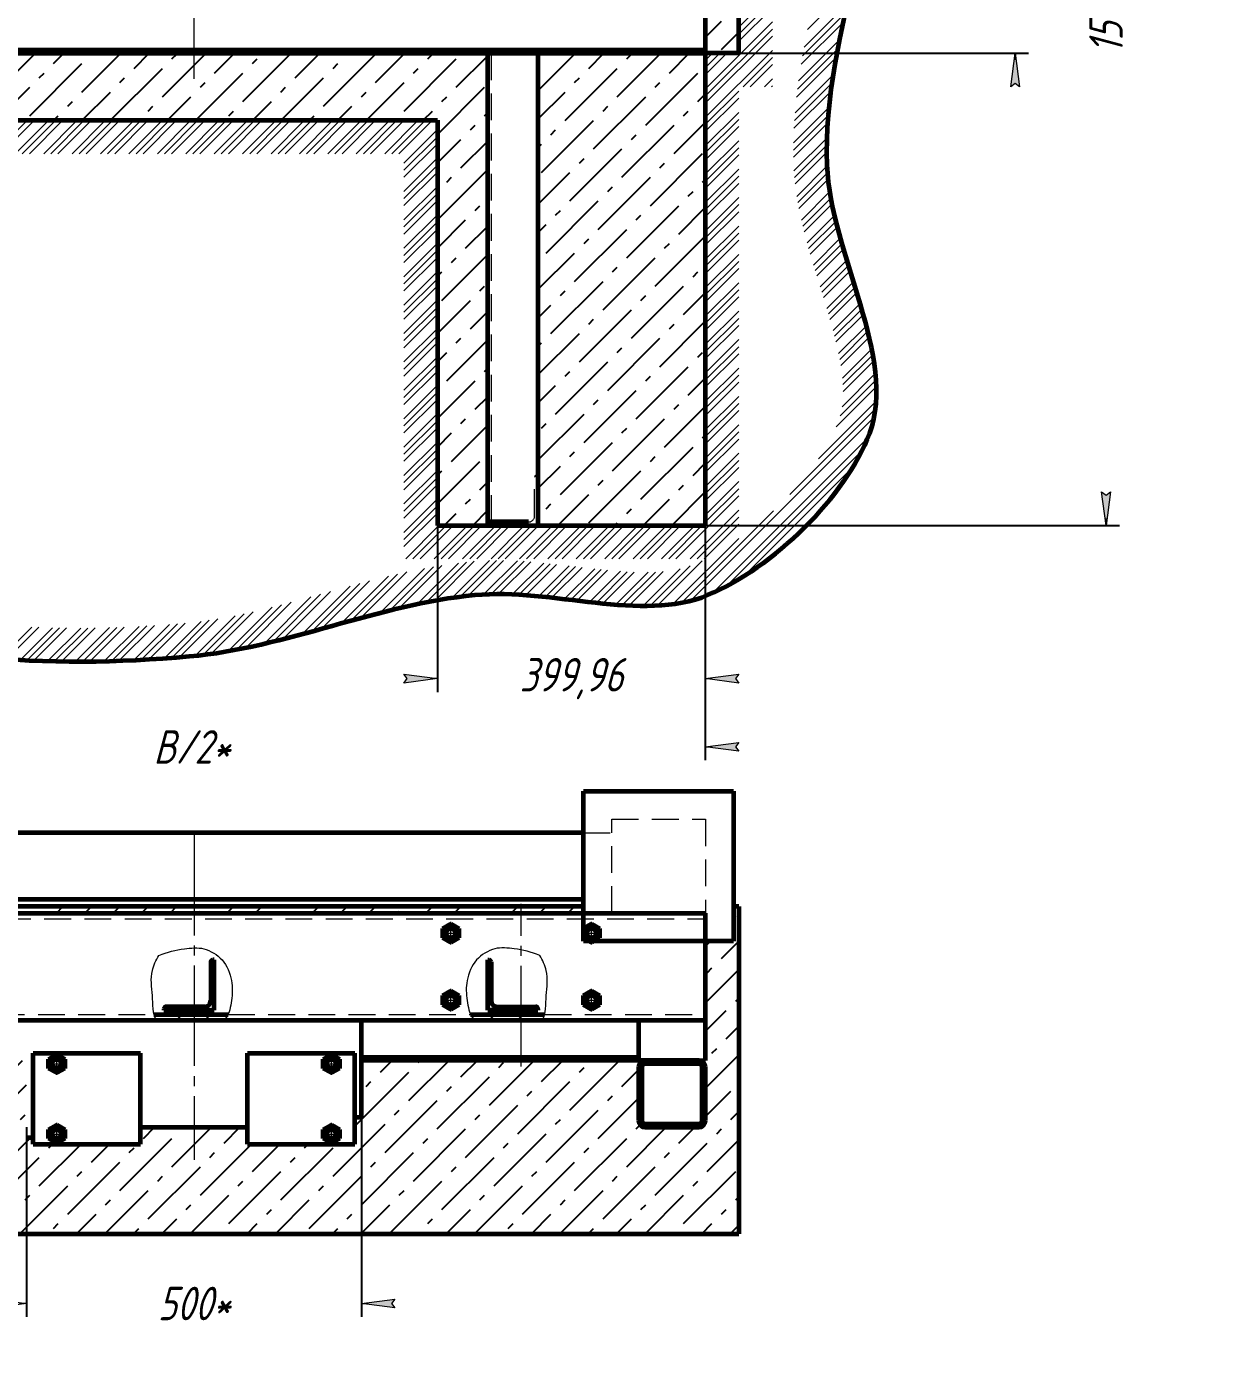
# Model space of a CAD drawing. Header units: millimetres. Extents: x 0 to 594, y 0 to 420.
# Drawn here: x 120.4 to 297, y 0 to 197.9 of the extents above; entities that cross this region are included whole.
import ezdxf

# ---------------------------------------------------------------- set-up
doc = ezdxf.new("R2010")
doc.units = ezdxf.units.MM
for name, pattern in [('K5LT32768', [0]), ('K5LT_AXLED', [19.5, 15, -1.5, 1.5, -1.5]), ('K5LT_BASIC', [0]), ('K5LT_DASHED', [6, 4, -2]), ('K5LT_THIN', [0])]:
    doc.linetypes.add(name, pattern=pattern)
doc.layers.add('LAYER', color=7, linetype='Continuous')
doc.layers.add('Системный слой', color=7, linetype='Continuous')
doc.styles.add('KDIMTEXTSTYLE', font='GOST_AU.SHX', dxfattribs={"width": 0.96, "oblique": 15, "height": 5})
doc.dimstyles.new('KDIMSTYLE (0.10)', dxfattribs={"dimtxt": 5, "dimasz": 1, "dimexe": 2, "dimexo": 0, "dimgap": 1, "dimtad": 1, "dimlfac": 10, "dimtxsty": 'KDIMTEXTSTYLE', "dimsah": 1, "dimcen": 0, "dimdle": 1, "dimadec": 0, "dimazin": 0, "dimtfac": 0.667, "dimtmove": 0, "dimatfit": 3, "dimfxl": 1, "dimtvp": 1, "dimtolj": 1, "dimtzin": 0, "dimarcsym": 0})
pattern_1 = [(45, (0, 0), (-4.24264, 4.24264), [11, -5]), (45, (9.1924, 9.1924), (-4.24264, 4.24264), [1, -15]), (45, (3.5355, 7.778), (-4.24264, 4.24264), [11, -5]), (45, (12.728, 16.9706), (-4.24264, 4.24264), [1, -15])]

# ---------------------------------------------------------------- blocks, each defined once
blk = doc.blocks.new('U2')
at = {"layer": 'Системный слой', "color": 5, "linetype": 'K5LT_BASIC', "lineweight": 60, "true_color": 0x0000ff}
for p, q in [((212.27, 42.48), (212.27, 34.48)), ((220.77, 42.98), (212.77, 42.98)), ((221.27, 34.48), (221.27, 42.48)), ((212.77, 33.98), (220.77, 33.98))]:
    blk.add_line(p, q, dxfattribs=at)
for centre, start, end in [((212.77, 42.48), 90, 180), ((220.77, 42.48), 0, 90), ((212.77, 34.48), 180, 270), ((220.77, 34.48), 270, 0)]:
    blk.add_arc(centre, 0.5, start, end, dxfattribs=at)
blk = doc.blocks.new('U3')
at = {"layer": 'Системный слой', "color": 5, "linetype": 'K5LT_BASIC', "lineweight": 60, "true_color": 0x0000ff}
for p, q in [((211.77, 42.48), (211.77, 34.48)), ((220.77, 43.48), (212.77, 43.48)), ((221.77, 34.48), (221.77, 42.48)), ((212.77, 33.48), (220.77, 33.48))]:
    blk.add_line(p, q, dxfattribs=at)
for centre, start, end in [((212.77, 42.48), 90, 180), ((220.77, 42.48), 0, 90), ((212.77, 34.48), 180, 270), ((220.77, 34.48), 270, 0)]:
    blk.add_arc(centre, 1, start, end, dxfattribs=at)
blk = doc.blocks.new('U5')
at = {"layer": 'Системный слой', "color": 5, "linetype": 'K5LT_BASIC', "lineweight": 60, "true_color": 0x0000ff}
for p, q in [((221.77, 201.39), (69.08, 201.39)), ((69.08, 201.39), (69.08, 193.89)), ((221.77, 193.89), (221.77, 201.39)), ((69.08, 193.89), (221.77, 193.89))]:
    blk.add_line(p, q, dxfattribs=at)
blk = doc.blocks.new('U6')
at = {"layer": 'Системный слой', "color": 5, "linetype": 'K5LT_BASIC', "lineweight": 60, "true_color": 0x0000ff}
for p, q in [((203.57, 61.28), (203.57, 83.68)), ((203.57, 83.68), (225.97, 83.68)), ((225.97, 83.68), (225.97, 61.28)), ((225.97, 61.28), (203.57, 61.28))]:
    blk.add_line(p, q, dxfattribs=at)
blk = doc.blocks.new('U7')
at = {"layer": 'Системный слой', "color": 7, "linetype": 'K5LT_DASHED', "lineweight": 18}
for p, q in [((207.77, 65.48), (207.77, 79.48)), ((207.77, 79.48), (221.77, 79.48)), ((221.77, 79.48), (221.77, 65.48)), ((221.77, 65.48), (207.77, 65.48))]:
    blk.add_line(p, q, dxfattribs=at)
blk = doc.blocks.new('KDIMARROW_01')
at = {"layer": 'LAYER'}
blk.add_hatch(color=0, dxfattribs=at).paths.add_polyline_path([(0, 0), (-5, 0.66), (-4.5, 0), (-5, -0.66)])
at = {"layer": 'LAYER', "color": 0, "linetype": 'K5LT_THIN', "lineweight": 18}
for p, q in [((-4.5, 0), (-5, 0.66)), ((-5, 0.66), (0, 0)), ((0, 0), (-5, -0.66)), ((-5, -0.66), (-4.5, 0))]:
    blk.add_line(p, q, dxfattribs=at)
at = {"layer": 'Системный слой', "color": 0, "linetype": 'K5LT_THIN', "lineweight": 18}
blk.add_line((0, 0), (-1, 0), dxfattribs=at)
blk = doc.blocks.new('U18')
at = {"layer": 'Системный слой', "color": 7, "linetype": 'K5LT32768', "lineweight": 18}
for p, q in [((237.01, 197.45), (243.59, 204.03)), ((226.76, 197.8), (231.76, 202.8)), ((226.76, 196.74), (231.76, 201.74)), ((226.76, 195.68), (231.76, 200.68)), ((236.27, 193.53), (242.65, 199.91)), ((236.5, 194.82), (242.95, 201.28)), ((221.74, 188.55), (231.76, 198.56)), ((236.05, 192.25), (242.35, 198.55)), ((221.74, 187.49), (231.76, 197.5)), ((221.74, 186.43), (231.76, 196.44)), ((221.74, 184.31), (231.76, 194.32)), ((235.51, 188.52), (241.54, 194.55)), ((235.67, 189.75), (241.79, 195.87)), ((221.74, 190.67), (224.96, 193.89)), ((221.74, 191.73), (223.9, 193.89)), ((221.74, 192.79), (222.84, 193.89)), ((227.38, 188.89), (231.76, 193.26)), ((228.44, 188.89), (231.76, 192.2)), ((235.36, 187.32), (241.3, 193.25)), ((230.57, 188.89), (231.76, 190.08)), ((235.14, 184.97), (240.87, 190.7)), ((221.74, 183.25), (226.74, 188.25)), ((231.63, 188.89), (231.76, 189.02)), ((234.98, 182.7), (240.51, 188.22)), ((235.05, 183.83), (240.68, 189.45)), ((221.74, 182.19), (226.74, 187.19)), ((221.74, 180.06), (226.74, 185.06)), ((234.9, 179.43), (240.13, 184.66)), ((234.91, 180.5), (240.23, 185.83)), ((115.56, 178.89), (120.56, 183.89)), ((116.62, 178.89), (121.62, 183.89)), ((118.74, 178.89), (123.74, 183.89)), ((119.8, 178.89), (124.8, 183.89)), ((120.86, 178.89), (125.86, 183.89)), ((122.99, 178.89), (127.99, 183.89)), ((124.05, 178.89), (129.05, 183.89)), ((125.11, 178.89), (130.11, 183.89)), ((127.23, 178.89), (132.23, 183.89)), ((128.29, 178.89), (133.29, 183.89)), ((129.35, 178.89), (134.35, 183.89)), ((131.47, 178.89), (136.47, 183.89)), ((132.53, 178.89), (137.53, 183.89)), ((133.59, 178.89), (138.59, 183.89)), ((135.71, 178.89), (140.71, 183.89)), ((136.77, 178.89), (141.77, 183.89)), ((137.83, 178.89), (142.83, 183.89)), ((139.96, 178.89), (144.96, 183.89)), ((141.02, 178.89), (146.02, 183.89)), ((142.08, 178.89), (147.08, 183.89)), ((144.2, 178.89), (149.2, 183.89)), ((145.26, 178.89), (150.26, 183.89)), ((146.32, 178.89), (151.32, 183.89)), ((148.44, 178.89), (153.44, 183.89)), ((149.5, 178.89), (154.5, 183.89)), ((150.56, 178.89), (155.56, 183.89)), ((152.68, 178.89), (157.68, 183.89)), ((153.74, 178.89), (158.74, 183.89)), ((154.81, 178.89), (159.81, 183.89)), ((156.93, 178.89), (161.93, 183.89)), ((157.99, 178.89), (162.99, 183.89)), ((159.05, 178.89), (164.05, 183.89)), ((161.17, 178.89), (166.17, 183.89)), ((162.23, 178.89), (167.23, 183.89)), ((163.29, 178.89), (168.29, 183.89)), ((165.41, 178.89), (170.41, 183.89)), ((166.47, 178.89), (171.47, 183.89)), ((167.53, 178.89), (172.53, 183.89)), ((169.65, 178.89), (174.65, 183.89)), ((170.71, 178.89), (175.71, 183.89)), ((171.78, 178.89), (176.78, 183.89)), ((173.9, 178.89), (178.9, 183.89)), ((174.96, 178.89), (179.96, 183.89)), ((176.02, 178.89), (181.02, 183.89)), ((176.75, 177.49), (181.75, 182.49)), ((221.74, 179), (226.74, 184)), ((221.74, 177.94), (226.74, 182.94)), ((234.91, 178.38), (240.04, 183.51)), ((176.75, 176.43), (181.75, 181.43)), ((176.75, 175.37), (181.75, 180.37)), ((221.74, 175.82), (226.74, 180.82)), ((234.98, 176.33), (239.93, 181.28)), ((235.05, 175.34), (239.91, 180.19)), ((176.75, 173.25), (181.75, 178.25)), ((221.74, 174.76), (226.74, 179.76)), ((221.74, 173.7), (226.74, 178.7)), ((235.15, 174.38), (239.9, 179.13)), ((176.75, 172.19), (181.75, 177.19)), ((176.75, 171.13), (181.75, 176.13)), ((221.74, 171.58), (226.74, 176.58)), ((235.4, 172.51), (239.95, 177.06)), ((221.74, 170.52), (226.74, 175.52)), ((221.74, 169.46), (226.74, 174.46)), ((235.55, 171.6), (240.01, 176.06)), ((235.72, 170.71), (240.1, 175.09)), ((176.75, 169.01), (181.75, 174.01)), ((176.75, 167.95), (181.75, 172.95)), ((221.74, 167.34), (226.74, 172.34)), ((236.09, 168.95), (240.35, 173.22)), ((236.29, 168.09), (240.51, 172.31)), ((176.75, 166.89), (181.75, 171.89)), ((221.74, 166.28), (226.74, 171.28)), ((221.74, 165.21), (226.74, 170.21)), ((236.5, 167.24), (240.68, 171.42)), ((176.75, 164.77), (181.75, 169.77)), ((176.75, 163.71), (181.75, 168.71)), ((236.94, 165.56), (241.05, 169.67)), ((237.17, 164.73), (241.26, 168.82)), ((176.75, 162.64), (181.75, 167.64)), ((221.74, 163.09), (226.74, 168.09)), ((221.74, 162.03), (226.74, 167.03)), ((237.4, 163.9), (241.47, 167.97)), ((237.88, 162.26), (241.92, 166.3)), ((176.75, 160.52), (181.75, 165.52)), ((176.75, 159.46), (181.75, 164.46)), ((221.74, 160.97), (226.74, 165.97)), ((238.13, 161.45), (242.15, 165.47)), ((238.38, 160.63), (242.39, 164.65)), ((176.75, 158.4), (181.75, 163.4)), ((221.74, 158.85), (226.74, 163.85)), ((221.74, 157.79), (226.74, 162.79)), ((238.87, 159.01), (242.88, 163.01)), ((176.75, 156.28), (181.75, 161.28)), ((221.74, 156.73), (226.74, 161.73)), ((239.13, 158.2), (243.12, 162.2)), ((239.37, 157.39), (243.37, 161.39)), ((176.75, 155.22), (181.75, 160.22)), ((176.75, 154.16), (181.75, 159.16)), ((221.74, 154.61), (226.74, 159.61)), ((221.74, 153.55), (226.74, 158.55)), ((239.87, 155.76), (243.87, 159.77)), ((240.11, 154.95), (244.12, 158.96)), ((176.75, 152.04), (181.75, 157.04)), ((221.74, 152.49), (226.74, 157.49)), ((240.35, 154.12), (244.37, 158.15)), ((240.82, 152.47), (244.86, 156.51)), ((176.75, 150.98), (181.75, 155.98)), ((176.75, 149.92), (181.75, 154.92)), ((221.74, 150.37), (226.74, 155.37)), ((241.04, 151.63), (245.1, 155.69)), ((241.25, 150.78), (245.34, 154.87)), ((176.75, 147.8), (181.75, 152.8)), ((221.74, 149.3), (226.74, 154.3)), ((221.74, 148.24), (226.74, 153.24)), ((241.64, 149.05), (245.79, 153.2)), ((176.75, 146.73), (181.75, 151.73)), ((176.75, 145.67), (181.75, 150.67)), ((221.74, 146.12), (226.74, 151.12)), ((241.82, 148.16), (246.01, 152.36)), ((241.97, 147.26), (246.22, 151.5)), ((176.75, 143.55), (181.75, 148.55)), ((221.74, 145.06), (226.74, 150.06)), ((221.74, 144), (226.74, 149)), ((242.22, 145.38), (246.6, 149.76)), ((242.29, 144.4), (246.77, 148.87)), ((176.75, 142.49), (181.75, 147.49)), ((221.74, 141.88), (226.74, 146.88)), ((242.32, 143.36), (246.92, 147.97)), ((176.75, 141.43), (181.75, 146.43)), ((221.74, 140.82), (226.74, 145.82)), ((221.74, 139.76), (226.74, 144.76)), ((241.88, 139.74), (247.26, 145.12)), ((242.16, 141.08), (247.17, 146.09)), ((176.75, 139.31), (181.75, 144.31)), ((176.75, 138.25), (181.75, 143.25)), ((221.74, 137.64), (226.74, 142.64)), ((241.28, 138.08), (247.31, 144.11)), ((176.75, 137.19), (181.75, 142.19)), ((221.74, 136.58), (226.74, 141.58)), ((221.74, 135.52), (226.74, 140.52)), ((234.36, 127.98), (247.17, 140.79)), ((238.64, 133.33), (247.28, 141.96)), ((176.75, 135.07), (181.75, 140.07)), ((176.75, 134.01), (181.75, 139.01)), ((219.58, 112.14), (246.96, 139.52)), ((176.75, 132.95), (181.75, 137.95)), ((221.74, 133.39), (226.74, 138.39)), ((221.74, 132.33), (226.74, 137.33)), ((176.75, 130.82), (181.75, 135.82)), ((176.75, 129.76), (181.75, 134.76)), ((221.74, 131.27), (226.74, 136.27)), ((222.87, 113.31), (246.02, 136.45)), ((176.75, 128.7), (181.75, 133.7)), ((221.74, 129.15), (226.74, 134.15)), ((221.74, 128.09), (226.74, 133.09)), ((224.96, 114.34), (245.13, 134.51)), ((176.75, 126.58), (181.75, 131.58)), ((221.74, 127.03), (226.74, 132.03)), ((227.49, 115.8), (243.82, 132.13)), ((176.75, 125.52), (181.75, 130.52)), ((176.75, 124.46), (181.75, 129.46)), ((221.74, 124.91), (226.74, 129.91)), ((221.74, 123.85), (226.74, 128.85)), ((176.75, 122.34), (181.75, 127.34)), ((217.34, 118.39), (226.74, 127.79)), ((176.75, 121.28), (181.75, 126.28)), ((176.75, 120.22), (181.75, 125.22)), ((218.22, 111.84), (231.91, 125.53)), ((219.46, 118.39), (226.74, 125.67)), ((177.04, 118.39), (182.04, 123.39)), ((178.1, 118.39), (183.1, 123.39)), ((179.16, 118.39), (184.16, 123.39)), ((181.28, 118.39), (186.28, 123.39)), ((182.34, 118.39), (187.34, 123.39)), ((183.4, 118.39), (188.4, 123.39)), ((185.52, 118.39), (190.52, 123.39)), ((186.58, 118.39), (191.58, 123.39)), ((187.64, 118.39), (192.64, 123.39)), ((189.76, 118.39), (194.76, 123.39)), ((190.83, 118.39), (195.83, 123.39)), ((191.89, 118.39), (196.89, 123.39)), ((194.01, 118.39), (199.01, 123.39)), ((195.07, 118.39), (200.07, 123.39)), ((196.13, 118.39), (201.13, 123.39)), ((198.25, 118.39), (203.25, 123.39)), ((199.31, 118.39), (204.31, 123.39)), ((200.37, 118.39), (205.37, 123.39)), ((202.49, 118.39), (207.49, 123.39)), ((203.55, 118.39), (208.55, 123.39)), ((204.61, 118.39), (209.61, 123.39)), ((206.74, 118.39), (211.74, 123.39)), ((207.8, 118.39), (212.8, 123.39)), ((208.86, 118.39), (213.86, 123.39)), ((210.98, 118.39), (215.98, 123.39)), ((212.04, 118.39), (217.04, 123.39)), ((213.1, 118.39), (218.1, 123.39)), ((215.22, 118.39), (220.22, 123.39)), ((216.28, 118.39), (221.28, 123.39)), ((220.52, 118.39), (226.74, 124.61)), ((221.58, 118.39), (226.74, 123.55)), ((216.95, 111.64), (226.74, 121.42)), ((173.22, 110.33), (179.85, 116.96)), ((174.64, 110.69), (181.15, 117.19)), ((176.04, 111.03), (182.42, 117.41)), ((178.78, 111.65), (184.89, 117.75)), ((180.11, 111.92), (186.09, 117.89)), ((181.42, 112.17), (187.26, 118.01)), ((183.96, 112.58), (189.51, 118.13)), ((185.19, 112.75), (190.58, 118.15)), ((186.4, 112.9), (191.64, 118.14)), ((188.71, 113.09), (193.69, 118.07)), ((189.82, 113.14), (194.69, 118.01)), ((190.89, 113.15), (195.68, 117.93)), ((192.96, 113.1), (197.62, 117.76)), ((193.97, 113.04), (198.59, 117.66)), ((194.96, 112.97), (199.54, 117.56)), ((196.91, 112.81), (201.44, 117.34)), ((197.88, 112.71), (202.39, 117.22)), ((198.83, 112.61), (203.34, 117.11)), ((200.73, 112.39), (205.24, 116.89)), ((201.68, 112.27), (206.19, 116.79)), ((212.45, 111.37), (217.97, 116.89)), ((213.52, 111.38), (219.46, 117.32)), ((214.62, 111.42), (221.28, 118.08)), ((164.48, 107.95), (171.61, 115.08)), ((167.42, 108.77), (174.44, 115.79)), ((168.88, 109.17), (175.82, 116.11)), ((170.34, 109.57), (177.19, 116.42)), ((202.63, 112.16), (207.16, 116.69)), ((204.53, 111.94), (209.11, 116.52)), ((205.48, 111.83), (210.1, 116.45)), ((206.45, 111.73), (211.12, 116.4)), ((208.39, 111.56), (213.21, 116.38)), ((209.38, 111.49), (214.31, 116.41)), ((210.39, 111.43), (215.45, 116.49)), ((157.27, 106.05), (164.32, 113.1)), ((158.68, 106.4), (165.79, 113.5)), ((161.56, 107.15), (168.72, 114.31)), ((163.02, 107.55), (170.17, 114.7)), ((150.53, 104.61), (157.07, 111.15)), ((151.83, 104.85), (158.5, 111.51)), ((153.15, 105.11), (159.94, 111.89)), ((155.88, 105.71), (162.85, 112.69)), ((140.96, 103.52), (146.48, 109.04)), ((142.1, 103.6), (147.71, 109.21)), ((143.25, 103.7), (148.97, 109.41)), ((145.59, 103.91), (151.57, 109.89)), ((146.78, 104.04), (152.91, 110.17)), ((148.01, 104.2), (154.27, 110.47)), ((116.53, 103.49), (121.24, 108.2)), ((117.51, 103.41), (122.26, 108.16)), ((119.51, 103.28), (124.32, 108.09)), ((120.52, 103.23), (125.36, 108.07)), ((121.53, 103.18), (126.4, 108.06)), ((123.58, 103.11), (128.51, 108.05)), ((124.61, 103.08), (129.58, 108.05)), ((125.65, 103.06), (130.65, 108.07)), ((127.76, 103.05), (132.82, 108.11)), ((128.82, 103.05), (133.92, 108.15)), ((129.89, 103.06), (135.02, 108.19)), ((132.04, 103.09), (137.25, 108.3)), ((133.13, 103.12), (138.37, 108.36)), ((134.23, 103.16), (139.51, 108.43)), ((136.44, 103.25), (141.79, 108.6)), ((137.56, 103.31), (142.94, 108.69)), ((138.69, 103.37), (144.1, 108.79))]:
    blk.add_line(p, q, dxfattribs=at)
blk = doc.blocks.new('U29')
at = {"layer": 'Системный слой', "color": 7, "linetype": 'K5LT_DASHED', "lineweight": 18}
for p, q in [((196.57, 130.89), (196.77, 130.89)), ((196.77, 130.89), (196.77, 123.39)), ((196.27, 124.79), (196.27, 130.59)), ((189.27, 123.39), (189.27, 123.59)), ((196.77, 123.39), (189.27, 123.39)), ((189.57, 123.89), (195.37, 123.89))]:
    blk.add_line(p, q, dxfattribs=at)
for centre, radius, start, end in [((196.57, 130.59), 0.3, 90, 180), ((195.37, 124.79), 0.9, 270, 0), ((189.57, 123.59), 0.3, 90, 180)]:
    blk.add_arc(centre, radius, start, end, dxfattribs=at)
blk = doc.blocks.new('U60')
at = {"layer": 'Системный слой', "color": 5, "linetype": 'K5LT_BASIC', "lineweight": 60, "true_color": 0x0000ff}
for p, q in [((123.73, 33.17), (124.93, 33.87)), ((124.93, 33.87), (126.13, 33.17)), ((123.73, 31.79), (123.73, 33.17)), ((124.93, 31.1), (123.73, 31.79)), ((126.13, 31.79), (124.93, 31.1)), ((126.13, 33.17), (126.13, 31.79))]:
    blk.add_line(p, q, dxfattribs=at)
at = {"layer": 'Системный слой', "color": 30, "linetype": 'K5LT_AXLED', "lineweight": 18, "true_color": 0xff8000}
for p, q in [((124.93, 30.8), (124.93, 34.17)), ((123.43, 32.48), (126.43, 32.48))]:
    blk.add_line(p, q, dxfattribs=at)
at = {"layer": 'Системный слой', "color": 5, "linetype": 'K5LT_BASIC', "lineweight": 60, "true_color": 0x0000ff}
for radius in [1.1, 0.692]:
    blk.add_circle((124.93, 32.48), radius, dxfattribs=at)
at = {"layer": 'Системный слой', "color": 7, "linetype": 'K5LT_THIN', "lineweight": 18}
blk.add_arc((124.93, 32.48), 0.8, 75, 345, dxfattribs=at)
blk = doc.blocks.new('U61')
at = {"layer": 'Системный слой', "color": 5, "linetype": 'K5LT_BASIC', "lineweight": 60, "true_color": 0x0000ff}
for p, q in [((123.73, 43.67), (124.93, 44.37)), ((123.73, 42.29), (123.73, 43.67)), ((124.93, 44.37), (126.13, 43.67)), ((126.13, 43.67), (126.13, 42.29)), ((124.93, 41.6), (123.73, 42.29)), ((126.13, 42.29), (124.93, 41.6))]:
    blk.add_line(p, q, dxfattribs=at)
at = {"layer": 'Системный слой', "color": 30, "linetype": 'K5LT_AXLED', "lineweight": 18, "true_color": 0xff8000}
for p, q in [((124.93, 41.3), (124.93, 44.67)), ((123.43, 42.98), (126.43, 42.98))]:
    blk.add_line(p, q, dxfattribs=at)
at = {"layer": 'Системный слой', "color": 5, "linetype": 'K5LT_BASIC', "lineweight": 60, "true_color": 0x0000ff}
for radius in [1.1, 0.692]:
    blk.add_circle((124.93, 42.98), radius, dxfattribs=at)
at = {"layer": 'Системный слой', "color": 7, "linetype": 'K5LT_THIN', "lineweight": 18}
blk.add_arc((124.93, 42.98), 0.8, 75, 345, dxfattribs=at)
blk = doc.blocks.new('U62')
at = {"layer": 'Системный слой', "color": 5, "linetype": 'K5LT_BASIC', "lineweight": 60, "true_color": 0x0000ff}
for p, q in [((164.73, 43.67), (165.93, 44.37)), ((164.73, 42.29), (164.73, 43.67)), ((165.93, 44.37), (167.13, 43.67)), ((167.13, 43.67), (167.13, 42.29)), ((165.93, 41.6), (164.73, 42.29)), ((167.13, 42.29), (165.93, 41.6))]:
    blk.add_line(p, q, dxfattribs=at)
at = {"layer": 'Системный слой', "color": 30, "linetype": 'K5LT_AXLED', "lineweight": 18, "true_color": 0xff8000}
for p, q in [((165.93, 41.3), (165.93, 44.67)), ((164.43, 42.98), (167.43, 42.98))]:
    blk.add_line(p, q, dxfattribs=at)
at = {"layer": 'Системный слой', "color": 5, "linetype": 'K5LT_BASIC', "lineweight": 60, "true_color": 0x0000ff}
for radius in [1.1, 0.692]:
    blk.add_circle((165.93, 42.98), radius, dxfattribs=at)
at = {"layer": 'Системный слой', "color": 7, "linetype": 'K5LT_THIN', "lineweight": 18}
blk.add_arc((165.93, 42.98), 0.8, 75, 345, dxfattribs=at)
blk = doc.blocks.new('U63')
at = {"layer": 'Системный слой', "color": 5, "linetype": 'K5LT_BASIC', "lineweight": 60, "true_color": 0x0000ff}
for p, q in [((164.73, 33.17), (165.93, 33.87)), ((165.93, 33.87), (167.13, 33.17)), ((164.73, 31.79), (164.73, 33.17)), ((165.93, 31.1), (164.73, 31.79)), ((167.13, 31.79), (165.93, 31.1)), ((167.13, 33.17), (167.13, 31.79))]:
    blk.add_line(p, q, dxfattribs=at)
at = {"layer": 'Системный слой', "color": 30, "linetype": 'K5LT_AXLED', "lineweight": 18, "true_color": 0xff8000}
for p, q in [((165.93, 30.8), (165.93, 34.17)), ((164.43, 32.48), (167.43, 32.48))]:
    blk.add_line(p, q, dxfattribs=at)
at = {"layer": 'Системный слой', "color": 5, "linetype": 'K5LT_BASIC', "lineweight": 60, "true_color": 0x0000ff}
for radius in [1.1, 0.692]:
    blk.add_circle((165.93, 32.48), radius, dxfattribs=at)
at = {"layer": 'Системный слой', "color": 7, "linetype": 'K5LT_THIN', "lineweight": 18}
blk.add_arc((165.93, 32.48), 0.8, 75, 345, dxfattribs=at)
blk = doc.blocks.new('U64')
at = {"layer": 'Системный слой', "color": 5, "linetype": 'K5LT_BASIC', "lineweight": 60, "true_color": 0x0000ff}
for p, q in [((147.93, 58.18), (147.93, 52.38)), ((148.43, 58.48), (148.23, 58.48)), ((148.43, 50.98), (148.43, 58.48)), ((147.03, 51.48), (141.23, 51.48)), ((140.93, 51.18), (140.93, 50.98)), ((140.93, 50.98), (148.43, 50.98))]:
    blk.add_line(p, q, dxfattribs=at)
for centre, radius, start, end in [((148.23, 58.18), 0.3, 90, 180), ((141.23, 51.18), 0.3, 90, 180), ((147.03, 52.38), 0.9, 270, 0)]:
    blk.add_arc(centre, radius, start, end, dxfattribs=at)
blk = doc.blocks.new('U70')
at = {"layer": 'Системный слой', "color": 5, "linetype": 'K5LT_BASIC', "lineweight": 60, "true_color": 0x0000ff}
for p, q in [((182.57, 63.17), (183.77, 63.87)), ((183.77, 63.87), (184.97, 63.17)), ((182.57, 61.79), (182.57, 63.17)), ((183.77, 61.1), (182.57, 61.79)), ((184.97, 61.79), (183.77, 61.1)), ((184.97, 63.17), (184.97, 61.79))]:
    blk.add_line(p, q, dxfattribs=at)
at = {"layer": 'Системный слой', "color": 30, "linetype": 'K5LT_AXLED', "lineweight": 18, "true_color": 0xff8000}
for p, q in [((183.77, 60.8), (183.77, 64.17)), ((182.27, 62.48), (185.27, 62.48))]:
    blk.add_line(p, q, dxfattribs=at)
at = {"layer": 'Системный слой', "color": 5, "linetype": 'K5LT_BASIC', "lineweight": 60, "true_color": 0x0000ff}
for radius in [1.1, 0.692]:
    blk.add_circle((183.77, 62.48), radius, dxfattribs=at)
at = {"layer": 'Системный слой', "color": 7, "linetype": 'K5LT_THIN', "lineweight": 18}
blk.add_arc((183.77, 62.48), 0.8, 75, 345, dxfattribs=at)
blk = doc.blocks.new('U71')
at = {"layer": 'Системный слой', "color": 5, "linetype": 'K5LT_BASIC', "lineweight": 60, "true_color": 0x0000ff}
for p, q in [((203.57, 63.17), (204.77, 63.87)), ((204.77, 63.87), (205.97, 63.17)), ((203.57, 61.79), (203.57, 63.17)), ((204.77, 61.1), (203.57, 61.79)), ((205.97, 61.79), (204.77, 61.1)), ((205.97, 63.17), (205.97, 61.79))]:
    blk.add_line(p, q, dxfattribs=at)
at = {"layer": 'Системный слой', "color": 30, "linetype": 'K5LT_AXLED', "lineweight": 18, "true_color": 0xff8000}
for p, q in [((204.77, 60.8), (204.77, 64.17)), ((203.27, 62.48), (206.27, 62.48))]:
    blk.add_line(p, q, dxfattribs=at)
at = {"layer": 'Системный слой', "color": 5, "linetype": 'K5LT_BASIC', "lineweight": 60, "true_color": 0x0000ff}
for radius in [1.1, 0.692]:
    blk.add_circle((204.77, 62.48), radius, dxfattribs=at)
at = {"layer": 'Системный слой', "color": 7, "linetype": 'K5LT_THIN', "lineweight": 18}
blk.add_arc((204.77, 62.48), 0.8, 75, 345, dxfattribs=at)
blk = doc.blocks.new('U72')
at = {"layer": 'Системный слой', "color": 5, "linetype": 'K5LT_BASIC', "lineweight": 60, "true_color": 0x0000ff}
for p, q in [((203.57, 53.17), (204.77, 53.87)), ((204.77, 53.87), (205.97, 53.17)), ((203.57, 51.79), (203.57, 53.17)), ((204.77, 51.1), (203.57, 51.79)), ((205.97, 51.79), (204.77, 51.1)), ((205.97, 53.17), (205.97, 51.79))]:
    blk.add_line(p, q, dxfattribs=at)
at = {"layer": 'Системный слой', "color": 30, "linetype": 'K5LT_AXLED', "lineweight": 18, "true_color": 0xff8000}
for p, q in [((204.77, 50.8), (204.77, 54.17)), ((203.27, 52.48), (206.27, 52.48))]:
    blk.add_line(p, q, dxfattribs=at)
at = {"layer": 'Системный слой', "color": 5, "linetype": 'K5LT_BASIC', "lineweight": 60, "true_color": 0x0000ff}
for radius in [1.1, 0.692]:
    blk.add_circle((204.77, 52.48), radius, dxfattribs=at)
at = {"layer": 'Системный слой', "color": 7, "linetype": 'K5LT_THIN', "lineweight": 18}
blk.add_arc((204.77, 52.48), 0.8, 75, 345, dxfattribs=at)
blk = doc.blocks.new('U73')
at = {"layer": 'Системный слой', "color": 5, "linetype": 'K5LT_BASIC', "lineweight": 60, "true_color": 0x0000ff}
for p, q in [((182.57, 53.17), (183.77, 53.87)), ((183.77, 53.87), (184.97, 53.17)), ((182.57, 51.79), (182.57, 53.17)), ((183.77, 51.1), (182.57, 51.79)), ((184.97, 51.79), (183.77, 51.1)), ((184.97, 53.17), (184.97, 51.79))]:
    blk.add_line(p, q, dxfattribs=at)
at = {"layer": 'Системный слой', "color": 30, "linetype": 'K5LT_AXLED', "lineweight": 18, "true_color": 0xff8000}
for p, q in [((183.77, 50.8), (183.77, 54.17)), ((182.27, 52.48), (185.27, 52.48))]:
    blk.add_line(p, q, dxfattribs=at)
at = {"layer": 'Системный слой', "color": 5, "linetype": 'K5LT_BASIC', "lineweight": 60, "true_color": 0x0000ff}
for radius in [1.1, 0.692]:
    blk.add_circle((183.77, 52.48), radius, dxfattribs=at)
at = {"layer": 'Системный слой', "color": 7, "linetype": 'K5LT_THIN', "lineweight": 18}
blk.add_arc((183.77, 52.48), 0.8, 75, 345, dxfattribs=at)
blk = doc.blocks.new('U77')
at = {"layer": 'Системный слой', "color": 5, "linetype": 'K5LT_BASIC', "lineweight": 60, "true_color": 0x0000ff}
for p, q in [((189.27, 50.98), (189.27, 58.48)), ((189.27, 58.48), (189.47, 58.48)), ((189.77, 58.18), (189.77, 52.38)), ((190.67, 51.48), (196.47, 51.48)), ((196.77, 50.98), (189.27, 50.98)), ((196.77, 51.18), (196.77, 50.98))]:
    blk.add_line(p, q, dxfattribs=at)
for centre, radius, start, end in [((189.47, 58.18), 0.3, 0, 90), ((190.67, 52.38), 0.9, 180, 270), ((196.47, 51.18), 0.3, 0, 90)]:
    blk.add_arc(centre, radius, start, end, dxfattribs=at)

msp = doc.modelspace()

# ---------------------------------------------------------------- hatches: boundary and pattern name
at = {"layer": 'Системный слой'}
h = msp.add_hatch(dxfattribs=at)
h.set_pattern_fill('Бетон', angle=45, style=0, pattern_type=0)
h.set_pattern_definition(pattern_1)
h.paths.add_polyline_path([(69.0848, 201.3862), (94.0848, 201.3862), (94.0848, 223.8862), (79.0848, 223.8862), (69.0848, 223.8862), (69.0848, 231.3862), (69.0848, 273.8862), (64.0848, 273.8862), (64.0848, 193.8862), (69.0848, 193.8862)])
h.paths.add_polyline_path([(79.0848, 267.4862), (79.0848, 231.3862), (94.0024, 231.3862), (94.0848, 231.3862), (94.0848, 267.4862)])
h.paths.add_polyline_path([(189.2672, 223.8862), (101.5848, 223.8862), (101.5848, 201.3862), (189.2672, 201.3862)])
h.paths.add_polyline_path([(101.5848, 231.3862), (140.926, 231.3862), (140.926, 272.8862), (140.9108, 272.8862), (148.4108, 272.8862), (148.426, 272.8862), (148.426, 267.4862), (170.426, 267.4862), (170.426, 273.8862), (120.426, 273.8862), (120.426, 267.4862), (101.5848, 267.4862)])
h.paths.add_polyline_path([(148.426, 231.3862), (189.2672, 231.3862), (189.2672, 267.4862), (148.426, 267.4862)])
h.paths.add_polyline_path([(196.7672, 267.4862), (196.7672, 231.3862), (211.7672, 231.3862), (211.7672, 267.4862)])
h.paths.add_polyline_path([(211.7672, 223.8862), (196.7672, 223.8862), (196.7672, 201.3862), (221.7672, 201.3862), (221.7672, 193.8862), (226.7566, 193.8862), (226.7566, 273.8862), (221.7672, 273.8862), (221.7436, 273.8862), (221.7436, 223.8862)])
h.paths.add_polyline_path([(189.2672, 193.8862), (94.0848, 193.8862), (94.0848, 123.3862), (109.0848, 123.3862), (109.0848, 183.8862), (181.7472, 183.8862), (181.7472, 123.3862), (221.7436, 123.3862), (221.7436, 193.8862)])
h.paths.add_polyline_path([(94.0848, 123.3862), (94.0848, 193.8862), (69.0848, 193.8862), (69.0848, 123.3862)])
h.paths.add_polyline_path([(94.0848, 123.3862), (101.5848, 123.3862), (101.5848, 193.8862), (94.0848, 193.8862)])
h.paths.add_polyline_path([(189.2672, 123.8862), (189.2672, 193.8862), (221.7436, 193.8862), (221.7436, 123.3862), (189.2672, 123.3862)])
h.paths.add_polyline_path([(196.7672, 193.8862), (196.7672, 123.3862), (221.7436, 123.3862), (221.7436, 193.8862)])
h = msp.add_hatch(dxfattribs=at)
h.set_pattern_fill('Бетон', angle=45, style=0, pattern_type=0)
h.set_pattern_definition(pattern_1)
h.paths.add_polyline_path([(78.0848, 33.4822), (70.0848, 33.4822), (69.6947, 33.5614), (69.3665, 33.7864), (69.152, 34.1217), (69.0848, 34.4822), (69.0848, 42.4822), (69.164, 42.8722), (69.389, 43.2004), (69.7243, 43.4149), (70.0848, 43.4822), (69.0848, 43.4822), (69.0848, 49.4822), (69.0848, 65.4822), (203.5672, 65.4822), (203.5672, 66.4652), (64.0848, 66.4652), (64.0848, 17.5865), (226.7566, 17.5865), (226.7566, 66.4652), (225.9672, 66.4652), (225.9672, 61.2822), (221.7672, 61.2822), (221.7672, 49.4822), (221.7672, 43.4822), (220.7672, 43.4822), (221.1572, 43.403), (221.4855, 43.1779), (221.7, 42.8426), (221.7672, 42.4822), (221.7672, 34.4822), (221.688, 34.0921), (221.4629, 33.7639), (221.1277, 33.5494), (220.7672, 33.4822), (212.7672, 33.4822), (212.3772, 33.5614), (212.0489, 33.7864), (211.8344, 34.1217), (211.7672, 34.4822), (211.7672, 42.4822), (211.8464, 42.8722), (212.0715, 43.2004), (212.4067, 43.4149), (212.7672, 43.4822), (211.7672, 43.4822), (170.426, 43.4822), (170.426, 34.9822), (169.426, 34.9822), (169.426, 30.9822), (153.426, 30.9822), (153.426, 33.4822), (137.426, 33.4822), (137.426, 30.9822), (121.426, 30.9822), (121.426, 31.9822), (120.426, 31.9822), (120.426, 43.4822), (79.0848, 43.4822), (78.0848, 43.4822), (78.4748, 43.403), (78.8031, 43.1779), (79.0175, 42.8426), (79.0848, 42.4822), (79.0848, 34.4822), (79.0056, 34.0921), (78.7805, 33.7639), (78.4453, 33.5494)])
h = msp.add_hatch(dxfattribs=at)
h.set_pattern_fill('Металл', angle=45, style=0, pattern_type=0)
h.set_pattern_definition([(45, (0, 0), (-2.12132, 2.12132), [])])
h.paths.add_polyline_path([(187.4514, 49.4822), (197.3871, 49.4822), (197.6495, 49.9617), (197.7666, 50.3222), (186.7057, 50.3222), (186.9887, 49.8598), (187.3409, 49.5488)])
h.paths.add_polyline_path([(139.829, 49.4822), (149.7647, 49.4822), (150.1913, 49.8176), (150.2274, 49.8598), (150.5031, 50.3065), (150.5104, 50.3222), (139.4494, 50.3222), (139.7087, 49.6664)])
edge = h.paths.add_edge_path()
edge.add_line((93.4649, 49.4822), (103.4006, 49.4822))
edge.add_line((103.4006, 49.4822), (103.8272, 49.8176))
edge.add_line((103.8272, 49.8176), (103.8633, 49.8598))
edge.add_line((103.8633, 49.8598), (104.139, 50.3065))
edge.add_line((104.139, 50.3065), (104.1463, 50.3222))
edge.add_line((104.1463, 50.3222), (93.0693, 50.3862))
edge.add_line((93.0693, 50.3862), (93.3213, 49.7079))
edge.add_line((93.3213, 49.7079), (93.4649, 49.4822))

# ---------------------------------------------------------------- linework, layer by layer
at = {"layer": 'Системный слой', "color": 30, "linetype": 'K5LT_AXLED', "lineweight": 18, "true_color": 0xff8000}
for p, q in [((145.4207, 278.5146), (145.4207, 190.0871)), ((145.426, 77.1418), (145.426, 28.6439)), ((194.2672, 42.5881), (194.2672, 66.8406))]:
    msp.add_line(p, q, dxfattribs=at)
at = {"layer": 'Системный слой', "color": 5, "linetype": 'K5LT_BASIC', "lineweight": 60, "true_color": 0x0000ff}
for p, q in [((226.7566, 193.8862), (226.7566, 273.8862)), ((221.7436, 201.3862), (221.7436, 123.3862)), ((69.0848, 194.3862), (221.7672, 194.3862)), ((189.2672, 123.3862), (189.2672, 193.8862)), ((196.7672, 193.8862), (196.7672, 123.3862)), ((226.7566, 193.8862), (221.7672, 193.8862)), ((109.0848, 183.8862), (181.7472, 183.8862)), ((181.7472, 183.8862), (181.7472, 123.3862)), ((181.7472, 123.3862), (221.7436, 123.3862)), ((195.3672, 123.8862), (189.2672, 123.8862)), ((203.5672, 77.4675), (53.9672, 77.4822)), ((203.5672, 67.4968), (53.9672, 67.4821)), ((203.5672, 66.4652), (64.0848, 66.4652)), ((69.0848, 65.4822), (221.7672, 65.4822)), ((221.7672, 49.4822), (221.7672, 65.4822)), ((226.7566, 66.4652), (225.9672, 66.4652)), ((226.7566, 66.4652), (226.7566, 17.5865)), ((69.0848, 49.4822), (221.7672, 49.4822)), ((139.4494, 50.3222), (150.5104, 50.3222)), ((170.426, 34.9822), (170.426, 49.4822)), ((186.7057, 50.3222), (197.7666, 50.3222)), ((211.7672, 49.4822), (211.7672, 43.4822)), ((221.7672, 43.4822), (221.7672, 49.4822)), ((121.426, 30.9822), (121.426, 44.5661)), ((121.426, 44.5661), (137.426, 44.5661)), ((137.426, 30.9822), (137.426, 44.5661)), ((153.426, 44.5661), (169.426, 44.5661)), ((153.426, 30.9822), (153.426, 44.5661)), ((169.426, 30.9822), (169.426, 44.5661)), ((170.426, 43.9822), (211.7672, 43.9822)), ((211.7672, 43.4822), (170.426, 43.4822)), ((212.7672, 43.4822), (211.7672, 43.4822)), ((220.7672, 43.4822), (221.7672, 43.4822)), ((169.426, 34.9822), (170.426, 34.9822)), ((120.426, 31.9822), (121.426, 31.9822)), ((137.426, 33.4822), (153.426, 33.4822)), ((121.426, 30.9822), (137.426, 30.9822)), ((153.426, 30.9822), (169.426, 30.9822)), ((64.0848, 17.5865), (226.7566, 17.5865))]:
    msp.add_line(p, q, dxfattribs=at)
at = {"layer": 'Системный слой', "color": 7, "linetype": 'K5LT_DASHED', "lineweight": 18}
for p, q in [((189.7672, 193.8862), (189.7672, 123.8862)), ((203.5672, 77.4675), (207.7672, 77.4675)), ((69.0848, 64.6422), (221.7672, 64.6422)), ((104.1463, 50.3222), (139.4494, 50.3222)), ((150.5104, 50.3222), (186.7057, 50.3222)), ((197.7666, 50.3222), (221.7672, 50.3222))]:
    msp.add_line(p, q, dxfattribs=at)
at = {"layer": 'Системный слой', "color": 5, "linetype": 'K5LT_BASIC', "lineweight": 60, "true_color": 0x0000ff}
msp.add_open_spline([(56.5592, 273.8862), (58.7596, 266.2242), (59.8506, 258.5955), (59.8322, 251.0003), (59.8069, 240.5305), (53.7563, 230.2396), (53.4323, 219.7812), (53.1, 209.0557), (57.9201, 198.2192), (58.1439, 187.4406), (58.4464, 172.8721), (50.4109, 158.0832), (51.6703, 143.7438), (52.7023, 131.9934), (53.1842, 113.7259), (61.6504, 108.9483), (67.5805, 105.6018), (78.6325, 109.7522), (87.0053, 108.9483), (95.7222, 108.1113), (104.1924, 104.7572), (112.8997, 103.8233), (123.3989, 102.6973), (134.219, 102.8814), (144.7283, 103.8233), (159.1222, 105.1134), (172.9593, 111.6373), (187.3461, 112.9943), (198.8294, 114.0773), (212.2579, 108.8546), (222.1417, 112.9943), (231.8395, 117.056), (242.7269, 127.6288), (246.2828, 137.1354), (250.5067, 148.4278), (240.4888, 163.8208), (239.9441, 177.1908), (239.1289, 197.2002), (249.8384, 217.5046), (248.0361, 237.3413), (246.9219, 249.6045), (244.088, 261.7861), (239.5345, 273.8862)], degree=3, knots=[0, 0, 0, 0, 1, 1, 1, 2, 2, 2, 3, 3, 3, 4, 4, 4, 5, 5, 5, 6, 6, 6, 7, 7, 7, 8, 8, 8, 9, 9, 9, 10, 10, 10, 11, 11, 11, 12, 12, 12, 13, 13, 13, 14, 14, 14, 14], dxfattribs=at)
at = {"layer": 'Системный слой', "color": 7, "linetype": 'K5LT_THIN', "lineweight": 18}
for points, knots in [([(140.1855, 59.1578), (141.4321, 59.6754), (142.7029, 60.0035), (143.9977, 60.1422), (144.9456, 60.2437), (145.985, 60.3777), (146.8801, 60.1422), (147.8757, 59.8802), (148.9394, 59.24), (149.623, 58.4822), (150.3459, 57.6808), (150.8004, 56.4754), (151.0177, 55.3921), (151.2084, 54.4414), (151.1719, 53.3852), (151.0177, 52.4167), (150.879, 51.5456), (150.7271, 50.4673), (150.2274, 49.8598), (150.1008, 49.7058), (149.944, 49.5824), (149.7647, 49.4822)], [0, 0, 0, 0, 1, 1, 1, 2, 2, 2, 3, 3, 3, 4, 4, 4, 5, 5, 5, 6, 6, 6, 7, 7, 7, 7]), ([(197.0306, 59.1578), (195.7839, 59.6754), (194.5132, 60.0035), (193.2184, 60.1422), (192.2705, 60.2437), (191.2311, 60.3777), (190.336, 60.1422), (189.3404, 59.8802), (188.2767, 59.24), (187.5931, 58.4822), (186.8702, 57.6808), (186.4157, 56.4754), (186.1983, 55.3921), (186.0076, 54.4414), (186.0442, 53.3852), (186.1983, 52.4167), (186.337, 51.5456), (186.489, 50.4673), (186.9887, 49.8598), (187.1153, 49.7058), (187.272, 49.5824), (187.4514, 49.4822)], [0, 0, 0, 0, 1, 1, 1, 2, 2, 2, 3, 3, 3, 4, 4, 4, 5, 5, 5, 6, 6, 6, 7, 7, 7, 7]), ([(139.829, 49.4822), (139.1595, 50.3878), (139.3152, 51.93), (139.2092, 53.1606), (139.1031, 54.3911), (138.9161, 55.7002), (139.2092, 56.8798), (139.4045, 57.6659), (139.7299, 58.4252), (140.1855, 59.1578)], [0, 0, 0, 0, 1, 1, 1, 2, 2, 2, 3, 3, 3, 3]), ([(197.3871, 49.4822), (198.0565, 50.3878), (197.9009, 51.93), (198.0069, 53.1606), (198.1129, 54.3911), (198.3, 55.7002), (198.0069, 56.8798), (197.8116, 57.6659), (197.4862, 58.4252), (197.0306, 59.1578)], [0, 0, 0, 0, 1, 1, 1, 2, 2, 2, 3, 3, 3, 3])]:
    msp.add_open_spline(points, degree=3, knots=knots, dxfattribs=at)

# ---------------------------------------------------------------- block references
at = {"layer": 'Системный слой'}
for name in ['U18', 'U5', 'U29', 'U6', 'U7', 'U70', 'U71', 'U64', 'U77', 'U73', 'U72', 'U61', 'U62', 'U3', 'U2', 'U60', 'U63']:
    msp.add_blockref(name, (0, 0), dxfattribs=at)

# ---------------------------------------------------------------- dimensions: what is measured, and where the dimension line sits
at = {"layer": 'Системный слой', "color": 7}
msp.add_linear_dim(base=(281.5565, 273.8862), p1=(196.7672, 123.3862), p2=(221.7672, 273.8862), angle=90, location=(281.5565, 198.8862), text='\\H5.0;\\W0.965;\\Q15;\\H5.0;\\W0.965;\\Q15;\\Q15;1500', dimstyle='KDIMSTYLE (0.10)', override={"dimexo": 0, "dimblk1": 'KDIMARROW_01', "dimblk2": 'KDIMARROW_01', "dimse1": 0, "dimse2": 0, "dimclrt": 7, "dimtolj": 1}, dxfattribs=at).render()
msp.add_linear_dim(base=(267.9961, 193.8862), p1=(221.7672, 273.8862), p2=(221.7672, 193.8862), angle=90, location=(267.9961, 233.8862), dimstyle='KDIMSTYLE (0.10)', override={"dimexo": 0, "dimpost": '\\H5.0;\\W0.965;\\Q15;<>', "dimblk1": 'KDIMARROW_01', "dimblk2": 'KDIMARROW_01', "dimse1": 0, "dimse2": 0, "dimclrt": 7, "dimtolj": 1}, dxfattribs=at).render()
msp.add_linear_dim(base=(69.0848, 90.2942), p1=(221.7436, 183.5007), p2=(69.0848, 184.4878), location=(145.0848, 90.2942), text='\\H5.0;\\W0.965;\\Q15;\\H5.0;\\W0.965;\\Q15;\\Q15;B/2*', dimstyle='KDIMSTYLE (0.10)', override={"dimexo": 0, "dimblk1": 'KDIMARROW_01', "dimblk2": 'KDIMARROW_01', "dimse1": 0, "dimse2": 0, "dimclrt": 7, "dimtolj": 1}, dxfattribs=at).render()
for base, p1, p2, location, override in [((181.7472, 100.4892), (221.7436, 123.3862), (181.7472, 123.3862), (201.7472, 100.4892), {"dimexo": 0, "dimpost": '\\H5.0;\\W0.965;\\Q15;<>', "dimblk1": 'KDIMARROW_01', "dimblk2": 'KDIMARROW_01', "dimse1": 0, "dimse2": 0, "dimclrt": 7, "dimtolj": 1}), ((120.426, 7.1704), (170.426, 34.9822), (120.426, 33.4822), (145.426, 7.1704), {"dimexo": 0, "dimpost": '\\H5.0;\\W0.965;\\Q15;<>\\H5.0;\\W0.965;\\Q15;\\Q15;*', "dimblk1": 'KDIMARROW_01', "dimblk2": 'KDIMARROW_01', "dimse1": 0, "dimse2": 0, "dimclrt": 7, "dimtolj": 1})]:
    msp.add_linear_dim(base=base, p1=p1, p2=p2, location=location, dimstyle='KDIMSTYLE (0.10)', override=override, dxfattribs=at).render()

doc.saveas('drawing.dxf')
